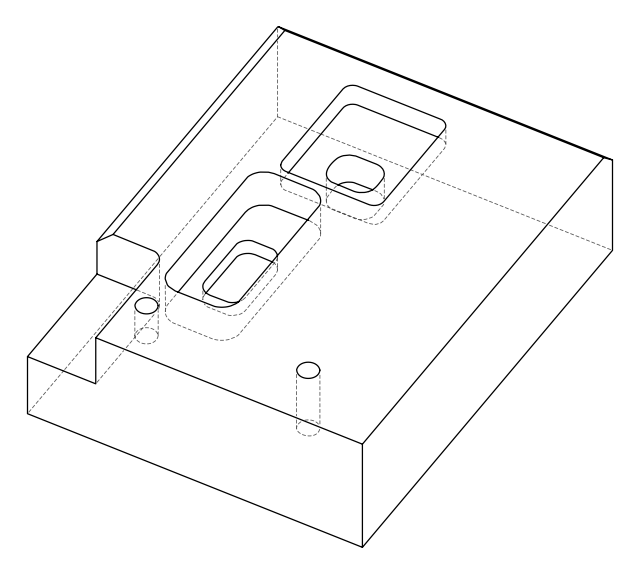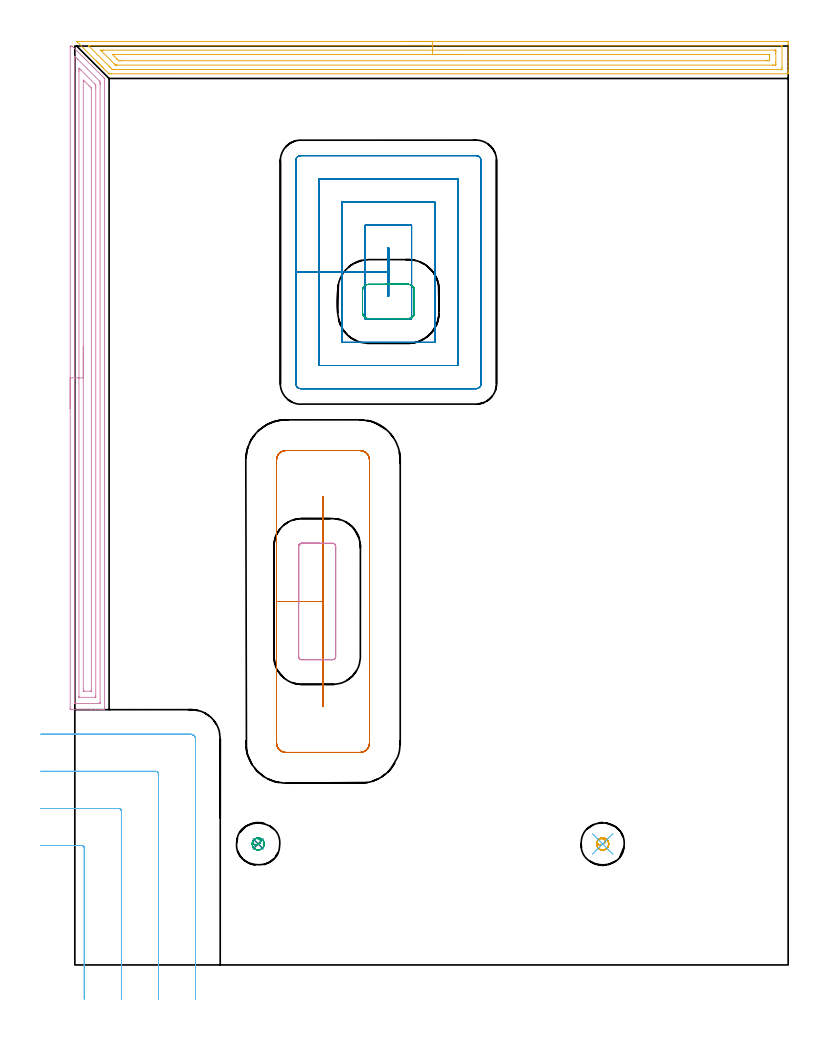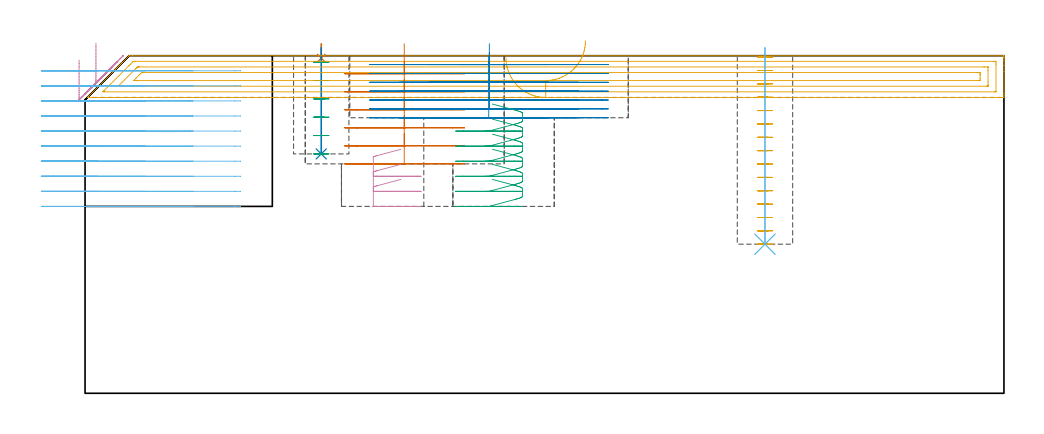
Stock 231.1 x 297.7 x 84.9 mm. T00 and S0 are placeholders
(PLAN: 12 operations, 9 tool changes, 44.7 min)
(1 SPOT_DRILL | STEP1POCKET | NXT0321_9005460120000 | 0.03 min | 1 mm3)
(2 DRILL_BLIND_HOLE_INTO_CENTER | STEP1POCKET | NXT0301_128 | 0.11 min | 2665 mm3)
(3 MILL_ROUGH_BLIND_HOLE_CONTOUR | STEP1POCKET | NXT0201_010 | Spiral | 0.48 min | 1080 mm3)
(4 AREA_MILL | FG_CHAMFER_SURFACE | UGT0205_001 | 7 min | 13634 mm3)
(5 AREA_MILL_1 | FG_CHAMFER_SURFACE_1 | UGT0205_001 | 7.46 min | 12318 mm3)
(6 MILL_CORNER_NOTCH_RECTANGULAR | CORNER_NOTCH_RECTANGULAR | NXT0201_012 | Follow Part, ap 4, ae 75% | 8.97 min | 146539 mm3)
(7 MILL_RECTANGULAR_POCKET | POCKET_RECTANGULAR_STRAIGHT | UGT0201_135 | Follow Part, ap 4.975, ae 75% | 5.55 min | 156131 mm3)
(8 MILL_RECTANGULAR_POCKET_1 | POCKET_RECTANGULAR_STRAIGHT_1 | NXT0201_010 | Follow Part, ap 2.5, ae 75% | 11.56 min | 92798 mm3)
(9 MILL_RECTANGULAR_POCKET_2 | POCKET_RECTANGULAR_STRAIGHT_2 | NXT0201_012 | Follow Part, ap 4, ae 75% | 1.28 min | 17912 mm3)
(10 MILL_RECTANGULAR_POCKET_3 | POCKET_RECTANGULAR_STRAIGHT_3 | NXT0201_012 | Follow Part, ap 4, ae 75% | 0.92 min | 15356 mm3)
(11 MILL_BLIND_HOLE_FROM_SOLID_MATERIAL | STEP1POCKET_1 | NXT0201_010 | Spiral | 1.18 min | 7192 mm3)
(12 BORE_BLIND_HOLE | STEP1POCKET_1 | UGT0332_073 | 0.2 min | 0 mm3)
(TOOL NXT0321_9005460120000 | NC Spot Drill, 142deg, 12mm, Carbide, Uncoated | D12 PA142 FL30 Z2)
(TOOL NXT0301_128 | Carbide Drill 12mm [861.1-1200-036A1-GP GC34] | D12 PA150 FL37.4 Z2)
(TOOL NXT0201_010 | ENDMILL 10mm [2P460-1000-NA 1630] | D10 FL30 Z6)
(TOOL UGT0205_001 | Chamfer Mill 20 x 3 x 45 deg. | D20 FL50 Z2)
(TOOL NXT0201_012 | ENDMILL 16mm [2P460-1600-NA 1630] | D16 FL38 Z6)
(TOOL UGT0201_135 | Carbide End Mill 19.9 | D19.9 FL30 Z4)
(TOOL UGT0332_073 | 13.8 mm Rough Boring Bar | D13.8)
(OP 1 SPOT_DRILL)
G17 G21 G94 G90
T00 M6
G54
G17 G0 G90 X59.4 Y39.2 S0 M3
G43 Z94.9 H0
G94 G81 G98 Z84.302 F250. R87.9
G80
M5
M2
(OP 2 DRILL_BLIND_HOLE_INTO_CENTER)
G17 G21 G94 G90
T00 M6
G54
G17 G0 G90 X59.4 Y39.2 S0 M3
G43 Z94.9 H1
G94 G81 G98 Z60.2 F250. R86.9
G80
M5
M2
(OP 3 MILL_ROUGH_BLIND_HOLE_CONTOUR)
G17 G21 G94 G90
T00 M6
G54
G17 G0 G90 X59.4 Y39.2 S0 M3
G43 Z94.9 H1
Z83.283
G94 G3 X59.916 Y40.634 R0.81 F250.
X57.898 Y40.443 R1.434
X58.157 Y37.698 R1.95
X57.898 Y40.443 R-1.95
X58.027 Y39.07 R0.975
X59.4 Y39.2 R0.975
G0 Z78.667
G3 X59.916 Y40.634 R0.81
X57.898 Y40.443 R1.434
X58.157 Y37.698 R1.95
X57.898 Y40.443 R-1.95
X58.027 Y39.07 R0.975
X59.4 Y39.2 R0.975
G0 Z74.05
G3 X59.916 Y40.634 R0.81
X57.898 Y40.443 R1.434
X58.157 Y37.698 R1.95
X57.898 Y40.443 R-1.95
X58.027 Y39.07 R0.975
X59.4 Y39.2 R0.975
G0 Z69.433
G3 X59.916 Y40.634 R0.81
X57.898 Y40.443 R1.434
X58.157 Y37.698 R1.95
X57.898 Y40.443 R-1.95
X58.027 Y39.07 R0.975
X59.4 Y39.2 R0.975
G0 Z64.817
G3 X59.916 Y40.634 R0.81
X57.898 Y40.443 R1.434
X58.157 Y37.698 R1.95
X57.898 Y40.443 R-1.95
X58.027 Y39.07 R0.975
X59.4 Y39.2 R0.975
G0 Z60.2
G3 X59.916 Y40.634 R0.81
X57.898 Y40.443 R1.434
X58.157 Y37.698 R1.95
X57.898 Y40.443 R-1.95
X58.027 Y39.07 R0.975
X59.4 Y39.2 R0.975
G0 Z94.9
M5
M2
(OP 4 AREA_MILL)
G17 G21 G94 G90
T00 M6
G54
G17 G0 G90 X-1.5 Y180.2 S1061 M3
G43 Z94.9 H0
Z83.8
G94 G1 Y180.238 Z82.928 F250.
Y180.352 Z82.064
Y180.541 Z81.212
Y180.803 Z80.38
Y181.137 Z79.574
Y181.54 Z78.8
Y182.008 Z78.064
Y182.54 Z77.372
Y183.129 Z76.729
Y183.772 Z76.14
Y184.464 Z75.608
Y185.2 Z75.14
Y185.974 Z74.737
Y186.78 Z74.403
Y187.612 Z74.141
Y188.464 Z73.952
Y189.328 Z73.838
Y190.2 Z73.8
Y297.384
X-1.497 Y297.516 Z73.803
X-1.49 Y297.698 Z73.804
X-1.235 Y297.699 Z74.059
X-0.898 Y297.69 Z74.401
X-0.869 Y297.664 Z74.43
X-0.715 Y297.516 Z74.584
X9.416 Y287.384 Z84.715
X9.567 Y287.231 Z84.866
X9.593 Y287.201 Z84.893
X9.6 Y286.337 Z84.9
Y82.884
X9.597 Y82.71 Z84.889
X9.527 Y82.706 Z84.819
X9.08 Y82.7 Z84.38
X8.811 Z84.111
X8.074 Z83.37
X6.812 Z82.109
X5.391 Z80.687
X-1.132 Z74.166
X-1.492 Y82.71 Z73.806
X-1.5 Y83.068 Z73.799
Y83.074
Y190.2 Z73.8
X-0.086 Z75.214
X-0.085 Y293.603 Z75.215
X-0.08 Y294.386 Z75.22
X-0.079 Y294.399 Z75.221
X-0.044 Y294.386 Z75.256
X0.026 Y294.321 Z75.326
X0.859 Y293.491 Z76.159
X8.013 Y286.337 Z83.313
X8.074 Y286.272 Z83.374
X8.172 Y286.167 Z83.472
X8.18 Y285.777 Z83.48
X8.184 Y285.554 Z83.484
X8.185 Y285.443 Z83.485
X8.186 Y285.332 Z83.486
X8.185 Y85.12 Z83.485
X8.184 Y85.01 Z83.484
X8.181 Y84.897 Z83.481
X8.173 Y84.71 Z83.473
X8.074 Y84.708 Z83.374
X7.599 Y84.701 Z82.899
X0.026 Z75.326
X-0.034 Y84.702 Z75.266
X-0.07 Y84.706 Z75.23
X-0.076 Y84.708 Z75.224
X-0.079 Y84.724 Z75.221
X-0.082 Y84.786 Z75.218
X-0.085 Y85.008 Z75.215
X-0.086 Y85.12 Z75.214
Y190.2
X1.328 Z76.628
X1.329 Y289.506 Z76.629
X1.33 Y289.914 Z76.63
X1.333 Y290.396 Z76.633
X1.335 Y290.543 Z76.635
X1.639 Y290.254 Z76.939
X1.814 Y290.084 Z77.114
X1.986 Y289.914 Z77.286
X6.457 Y285.443 Z81.757
X6.629 Y285.266 Z81.929
X6.741 Y285.148 Z82.041
X6.765 Y285.105 Z82.065
X6.767 Y285.078 Z82.067
X6.77 Y284.959 Z82.07
X6.771 Y284.549 Z82.071
Y284.063
Y87.317
X6.77 Y86.908 Z82.07
X6.767 Y86.787 Z82.067
X6.765 Y86.729 Z82.065
X6.758 Y86.71 Z82.058
X6.702 Y86.707 Z82.002
X6.493 Y86.701 Z81.793
X1.606 Z76.906
X1.467 Y86.704 Z76.767
X1.356 Y86.71 Z76.656
X1.334 Y86.713 Z76.634
X1.332 Y86.72 Z76.632
X1.331 Y86.747 Z76.631
X1.329 Y86.908 Z76.629
X1.328 Y190.2 Z76.628
X2.743 Z78.043
Y286.302
X2.744 Y286.337 Z78.044
X2.755 Y286.684 Z78.055
X2.865 Y286.578 Z78.165
X3.113 Y286.337 Z78.413
X4.497 Y284.954 Z79.797
X4.901 Y284.549 Z80.201
X5.305 Y284.135 Z80.605
X5.351 Y284.086 Z80.651
X5.353 Y284.064 Z80.653
X5.355 Y284.011 Z80.655
X5.357 Y283.903 Z80.657
Y283.688
Y89.591
X5.352 Y88.736 Z80.652
X5.351 Y88.713 Z80.651
X5.332 Y88.709 Z80.632
X5.277 Y88.704 Z80.577
X5.166 Y88.701 Z80.466
X3.156 Y88.7 Z78.456
X2.934 Y88.701 Z78.234
X2.823 Y88.704 Z78.123
X2.768 Y88.709 Z78.068
X2.749 Y88.712 Z78.049
X2.743 Y89.591 Z78.043
Y190.2
Y191.072 Z78.081
Y191.936 Z78.195
Y192.788 Z78.383
Y193.62 Z78.646
Y194.426 Z78.98
Y195.2 Z79.382
Y195.936 Z79.851
Y196.628 Z80.382
Y197.271 Z80.972
Y197.86 Z81.615
Y198.392 Z82.307
Y198.86 Z83.043
Y199.263 Z83.816
Y199.597 Z84.622
Y199.859 Z85.454
Y200.048 Z86.306
Y200.162 Z87.171
Y200.2 Z88.043
G0 Z94.9
M5
M2
(OP 5 AREA_MILL_1)
G17 G21 G94 G90
T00 M6
G54
G17 G0 G90 X105.85 Y299.2 S1061 M3
G43 Z94.9 H0
Z84.4
G94 G1 X105.888 Z83.528 F250.
X106.002 Z82.664
X106.191 Z81.812
X106.453 Z80.98
X106.787 Z80.174
X107.19 Z79.4
X107.659 Z78.664
X108.19 Z77.972
X108.779 Z77.329
X109.422 Z76.74
X110.114 Z76.209
X110.85 Z75.74
X111.624 Z75.337
X112.43 Z75.003
X113.262 Z74.741
X114.114 Z74.552
X114.978 Z74.438
X115.85 Z74.4
X230.498 Y299.199 Z74.401
X230.916 Y299.196 Z74.402
X231.09 Y299.192 Z74.406
X231.095 Y298.784 Z74.813
X231.1 Y298.191 Z75.406
Y292.632 Z80.963
Y291.181 Z82.416
Y289.995 Z83.6
Y289.381 Z84.218
Y289.116 Z84.483
Y288.99 Z84.609
X231.09 Y288.706 Z84.893
X230.944 Y288.7 Z84.9
X11.908
X11.099 Y288.706 Z84.892
X11.016 Y288.784 Z84.814
X9.364 Y290.434 Z83.162
X9.232 Y290.567 Z83.031
X9.06 Y290.739 Z82.859
X8.924 Y290.874 Z82.722
X8.786 Y291.013 Z82.585
X8.627 Y291.172 Z82.426
X8.485 Y291.313 Z82.282
X8.34 Y291.459 Z82.139
X8.194 Y291.605 Z81.993
X8.045 Y291.753 Z81.843
X7.894 Y291.905 Z81.693
X7.761 Y292.038 Z81.56
X7.605 Y292.192 Z81.403
X7.448 Y292.351 Z81.246
X7.328 Y292.471 Z81.127
X7.166 Y292.632 Z80.963
X7.001 Y292.798 Z80.8
X0.941 Y298.859 Z74.741
X0.756 Y299.046 Z74.553
X0.619 Y299.193 Z74.406
X0.756 Y299.2 Z74.4
X115.85
Y297.786 Z75.814
X228.714 Y297.785 Z75.815
X228.836
X229.067 Y297.78 Z75.82
X229.088 Y297.779 Z75.821
X229.093 Y297.763 Z75.837
X229.097 Y297.735 Z75.865
X229.099 Y297.707 Z75.893
Y290.874 Z82.726
X229.097 Y290.496 Z83.104
X229.089 Y290.121 Z83.479
X228.714 Y290.116 Z83.484
X228.592 Y290.115 Z83.485
X12.679 Y290.114 Z83.486
X12.294 Y290.117 Z83.483
X12.198 Y290.119 Z83.481
X12.154 Y290.121 Z83.479
X12.097 Y290.164 Z83.436
X11.909 Y290.345 Z83.255
X11.376 Y290.874 Z82.726
X11.016 Y291.233 Z82.367
X4.771 Y297.479 Z76.121
X4.552 Y297.701 Z75.899
X4.516 Y297.74 Z75.86
X4.486 Y297.774 Z75.826
X4.521 Y297.779 Z75.821
X4.771 Y297.784 Z75.816
X4.893 Y297.785 Z75.815
X115.85 Y297.786 Z75.814
Y296.372 Z77.228
X226.702 Y296.371 Z77.229
X226.929 Y296.37 Z77.23
X227.005 Y296.368 Z77.232
X227.064 Y296.365 Z77.235
X227.09 Y296.358 Z77.242
X227.093 Y296.315 Z77.285
X227.097 Y296.147 Z77.453
X227.1 Y295.979 Z77.621
Y295.268 Z78.332
Y292.463 Z81.137
X227.098 Y291.753 Z81.847
X227.096 Y291.589 Z82.011
X227.09 Y291.536 Z82.064
X227.043 Y291.533 Z82.067
X226.929 Y291.531 Z82.069
X226.264 Y291.529 Z82.071
X226.037 Y291.528 Z82.072
X13.693 Y291.529 Z82.071
X13.465 Y291.53 Z82.07
X13.314 Y291.532 Z82.068
X13.196 Y291.535 Z82.065
X13.138 Y291.573 Z82.027
X12.95 Y291.753 Z81.847
X12.801 Y291.899 Z81.701
X8.553 Y296.147 Z77.453
X8.34 Y296.362 Z77.238
X8.339 Y296.369 Z77.231
X9.005 Y296.371 Z77.229
X9.232
X115.85 Y296.372 Z77.228
Y294.957 Z78.643
X224.569
X224.976 Y294.953 Z78.647
X225.063 Y294.95 Z78.65
X225.09 Y294.945 Z78.655
X225.094 Y294.903 Z78.697
X225.097 Y294.81 Z78.79
X225.1 Y294.434 Z79.166
Y293.555 Z80.045
Y293.511 Z80.089
X225.094 Y293.093 Z80.507
X225.09 Y292.99 Z80.61
X225.082 Y292.949 Z80.651
X225.021 Y292.947 Z80.653
X224.828 Y292.944 Z80.656
X224.253 Y292.943 Z80.657
X223.937
X15.161
X14.585 Y292.947 Z80.653
X14.262 Y292.95 Z80.65
X13.693 Y293.459 Z80.141
X13.639 Y293.511 Z80.089
X12.801 Y294.348 Z79.252
X12.761 Y294.389 Z79.211
X12.231 Y294.95 Z78.65
X12.801 Y294.955 Z78.645
X13.117 Y294.957 Z78.643
X115.85
X116.722 Z78.681
X117.587 Z78.795
X118.438 Z78.983
X119.27 Z79.246
X120.076 Z79.58
X120.85 Z79.982
X121.586 Z80.451
X122.278 Z80.982
X122.921 Z81.572
X123.511 Z82.215
X124.042 Z82.907
X124.51 Z83.643
X124.913 Z84.417
X125.247 Z85.222
X125.509 Z86.054
X125.698 Z86.906
X125.812 Z87.771
X125.85 Z88.643
G0 Z94.9
M5
M2
(OP 6 MILL_CORNER_NOTCH_RECTANGULAR)
G17 G21 G94 G90
T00 M6
G54
G17 G0 G90 X3.1 Y-11. S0 M3
G43 Z94.9 H1
Z81.11
G94 G1 Y-8. F250.
Y37.904 F500.
G3 X2.304 Y38.7 R0.8
G1 X-8.
X-11. Y38.702 F250.
G0 Z94.9
X15.1 Y-11.
Z81.11
G1 Y-8.
Y49.904 F500.
G3 X14.304 Y50.7 R0.8
G1 X2.304
X-8.
X-11. Y50.704 F250.
G0 Z94.9
X27.1 Y-11.
Z81.11
G1 Y-8.
Y61.904 F500.
G3 X26.304 Y62.7 R0.8
G1 X14.304
X-8.
X-11. Y62.707 F250.
G0 Z94.9
X39.1 Y-11.
Z81.11
G1 Y-8.
Y73.3 F500.
G3 X37.7 Y74.7 R1.4
G1 X-7.972
X-10.972 F250.
G0 Z94.9
X3.1 Y-11.
Z77.32
G1 Y-8.
Y37.904 F500.
G3 X2.304 Y38.7 R0.8
G1 X-8.
X-11. F250.
G0 Z94.9
X15.1 Y-11.
Z77.32
G1 Y-8.
Y49.904 F500.
G3 X14.304 Y50.7 R0.8
G1 X-8.
X-11. F250.
G0 Z94.9
X27.1 Y-11.
Z77.32
G1 Y-8.
Y61.904 F500.
G3 X26.304 Y62.7 R0.8
G1 X-8.
X-11. F250.
G0 Z94.9
X39.1 Y-11.
Z77.32
G1 Y-8.
Y73.3 F500.
G3 X37.7 Y74.7 R1.4
G1 X-8.
X-11. F250.
G0 Z94.9
X3.1 Y-11.
Z73.53
G1 Y-8.
Y37.904 F500.
G3 X2.304 Y38.7 R0.8
G1 X-8.
X-11. F250.
G0 Z94.9
X15.1 Y-11.
Z73.53
G1 Y-8.
Y49.904 F500.
G3 X14.304 Y50.7 R0.8
G1 X-8.
X-11. F250.
G0 Z94.9
X27.1 Y-11.
Z73.53
G1 Y-8.
Y61.904 F500.
G3 X26.304 Y62.7 R0.8
G1 X-8.
X-11. F250.
G0 Z94.9
X39.1 Y-11.
Z73.53
G1 Y-8.
Y73.3 F500.
G3 X37.7 Y74.7 R1.4
G1 X-8.
X-11. F250.
G0 Z94.9
X3.1 Y-11.
Z69.74
G1 Y-8.
Y37.904 F500.
G3 X2.304 Y38.7 R0.8
G1 X-8.
X-11. F250.
G0 Z94.9
X15.1 Y-11.
Z69.74
G1 Y-8.
Y49.904 F500.
G3 X14.304 Y50.7 R0.8
G1 X-8.
X-11. F250.
G0 Z94.9
X27.1 Y-11.
Z69.74
G1 Y-8.
Y61.904 F500.
G3 X26.304 Y62.7 R0.8
G1 X-8.
X-11. F250.
G0 Z94.9
X39.1 Y-11.
Z69.74
G1 Y-8.
Y73.3 F500.
G3 X37.7 Y74.7 R1.4
G1 X-8.
X-11. F250.
G0 Z94.9
X3.1 Y-11.
Z65.95
G1 Y-8.
Y37.904 F500.
G3 X2.304 Y38.7 R0.8
G1 X-8.
X-11. F250.
G0 Z94.9
X15.1 Y-11.
Z65.95
G1 Y-8.
Y49.904 F500.
G3 X14.304 Y50.7 R0.8
G1 X-8.
X-11. F250.
G0 Z94.9
X27.1 Y-11.
Z65.95
G1 Y-8.
Y61.904 F500.
G3 X26.304 Y62.7 R0.8
G1 X-8.
X-11. F250.
G0 Z94.9
X39.1 Y-11.
Z65.95
G1 Y-8.
Y73.3 F500.
G3 X37.7 Y74.7 R1.4
G1 X-8.
X-11. F250.
G0 Z94.9
X3.1 Y-11.
Z62.16
G1 Y-8.
Y37.904 F500.
G3 X2.304 Y38.7 R0.8
G1 X-8.
X-11. F250.
G0 Z94.9
X15.1 Y-11.
Z62.16
G1 Y-8.
Y49.904 F500.
G3 X14.304 Y50.7 R0.8
G1 X-8.
X-11. F250.
G0 Z94.9
X27.1 Y-11.
Z62.16
G1 Y-8.
Y61.904 F500.
G3 X26.304 Y62.7 R0.8
G1 X-8.
X-11. F250.
G0 Z94.9
X39.1 Y-11.
Z62.16
G1 Y-8.
Y73.3 F500.
G3 X37.7 Y74.7 R1.4
G1 X-8.
X-11. F250.
G0 Z94.9
X3.1 Y-11.
Z58.37
G1 Y-8.
Y37.904 F500.
G3 X2.304 Y38.7 R0.8
G1 X-8.
X-11. F250.
G0 Z94.9
X15.1 Y-11.
Z58.37
G1 Y-8.
Y49.904 F500.
G3 X14.304 Y50.7 R0.8
G1 X-8.
X-11. F250.
G0 Z94.9
X27.1 Y-11.
Z58.37
G1 Y-8.
Y61.904 F500.
G3 X26.304 Y62.7 R0.8
G1 X-8.
X-11. F250.
G0 Z94.9
X39.1 Y-11.
Z58.37
G1 Y-8.
Y73.3 F500.
G3 X37.7 Y74.7 R1.4
G1 X-8.
X-11. F250.
G0 Z94.9
X3.1 Y-11.
Z54.58
G1 Y-8.
Y37.904 F500.
G3 X2.304 Y38.7 R0.8
G1 X-8.
X-11. F250.
G0 Z94.9
X15.1 Y-11.
Z54.58
G1 Y-8.
Y49.904 F500.
G3 X14.304 Y50.7 R0.8
G1 X-8.
X-11. F250.
G0 Z94.9
X27.1 Y-11.
Z54.58
G1 Y-8.
Y61.904 F500.
G3 X26.304 Y62.7 R0.8
G1 X-8.
X-11. F250.
G0 Z94.9
X39.1 Y-11.
Z54.58
G1 Y-8.
Y73.3 F500.
G3 X37.7 Y74.7 R1.4
G1 X-8.
X-11. F250.
G0 Z94.9
X3.1 Y-11.
Z50.79
G1 Y-8.
Y37.904 F500.
G3 X2.304 Y38.7 R0.8
G1 X-8.
X-11. F250.
G0 Z94.9
X15.1 Y-11.
Z50.79
G1 Y-8.
Y49.904 F500.
G3 X14.304 Y50.7 R0.8
G1 X-8.
X-11. F250.
G0 Z94.9
X27.1 Y-11.
Z50.79
G1 Y-8.
Y61.904 F500.
G3 X26.304 Y62.7 R0.8
G1 X-8.
X-11. F250.
G0 Z94.9
X39.1 Y-11.
Z50.79
G1 Y-8.
Y73.3 F500.
G3 X37.7 Y74.7 R1.4
G1 X-8.
X-11. F250.
G0 Z94.9
X3.1 Y-11.
Z47.
G1 Y-8.
Y37.904 F500.
G3 X2.304 Y38.7 R0.8
G1 X-8.
X-11. F250.
G0 Z94.9
X15.1 Y-11.
Z47.
G1 Y-8.
Y49.904 F500.
G3 X14.304 Y50.7 R0.8
G1 X-8.
X-11. F250.
G0 Z94.9
X27.1 Y-11.
Z47.
G1 Y-8.
Y61.904 F500.
G3 X26.304 Y62.7 R0.8
G1 X-8.
X-11. F250.
G0 Z94.9
X39.1 Y-11.
Z47.
G1 Y-8.
Y73.3 F500.
G3 X37.7 Y74.7 R1.4
G1 X-8.
X-11. F250.
G0 Z94.9
M5
M2
(OP 7 MILL_RECTANGULAR_POCKET)
G17 G21 G94 G90
T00 M6
G54
G17 G0 G90 X80.275 Y145.865 S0 M3
G43 Z94.9 H0
Z87.9
G94 G1 Y117.75 Z80.367 F250.
Y83.775 F500.
X80.525
Y151.725
X80.275
Y117.75
X65.35
Y71.9
G3 X68.4 Y68.85 R3.05
G1 X92.4
G3 X95.45 Y71.9 R3.05
G1 Y163.6
G3 X92.4 Y166.65 R3.05
G1 X68.4
G3 X65.35 Y163.6 R3.05
G1 Y117.75
Y116.75
G0 X80.275 Y145.865 Z83.367
G1 Y117.75 Z75.833 F250.
Y83.775 F500.
X80.525
Y151.725
X80.275
Y117.75
X65.35
Y71.9
G3 X68.4 Y68.85 R3.05
G1 X92.4
G3 X95.45 Y71.9 R3.05
G1 Y163.6
G3 X92.4 Y166.65 R3.05
G1 X68.4
G3 X65.35 Y163.6 R3.05
G1 Y117.75
Y116.75
G0 X80.275 Y145.865 Z78.833
G1 Y117.75 Z71.3 F250.
Y83.775 F500.
X80.525
Y151.725
X80.275
Y117.75
X65.35
Y71.9
G3 X68.4 Y68.85 R3.05
G1 X92.4
G3 X95.45 Y71.9 R3.05
G1 Y163.6
G3 X92.4 Y166.65 R3.05
G1 X68.4
G3 X65.35 Y163.6 R3.05
G1 Y117.75
Y116.75
G0 X80.275 Y145.865 Z74.3
G1 Y117.75 Z66.767 F250.
Y83.775 F500.
X80.525
Y151.725
X80.275
Y117.75
X65.35
Y71.9
G3 X68.4 Y68.85 R3.05
G1 X92.4
G3 X95.45 Y71.9 R3.05
G1 Y163.6
G3 X92.4 Y166.65 R3.05
G1 X68.4
G3 X65.35 Y163.6 R3.05
G1 Y117.75
Y116.75
G0 X80.275 Y145.865 Z69.767
G1 Y117.75 Z62.233 F250.
Y83.775 F500.
X80.525
Y151.725
X80.275
Y117.75
X65.35
Y71.9
G3 X68.4 Y68.85 R3.05
G1 X92.4
G3 X95.45 Y71.9 R3.05
G1 Y163.6
G3 X92.4 Y166.65 R3.05
G1 X68.4
G3 X65.35 Y163.6 R3.05
G1 Y117.75
Y116.75
G0 X80.275 Y145.865 Z65.233
G1 Y117.75 Z57.7 F250.
Y83.775 F500.
X80.525
Y151.725
X80.275
Y117.75
X65.35
Y71.9
G3 X68.4 Y68.85 R3.05
G1 X92.4
G3 X95.45 Y71.9 R3.05
G1 Y163.6
G3 X92.4 Y166.65 R3.05
G1 X68.4
G3 X65.35 Y163.6 R3.05
G1 Y117.75
Y116.75
G0 Z94.9
M5
M2
(OP 8 MILL_RECTANGULAR_POCKET_1)
G17 G21 G94 G90
T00 M6
G54
G17 G0 G90 X101.675 Y220.737 S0 M3
G43 Z94.9 H1
Z87.9
G94 G1 Y232.275 Z84.808 F250.
X101.525 Z84.768
Y224.45 Z82.671
Y216.625 F500.
X101.675
Y232.275
X101.525
Y224.45
X94.1
Y209.2
X109.1
Y239.7
X94.1
Y224.45
X86.6
Y201.7
X116.6
Y247.2
X86.6
Y224.45
X79.1
Y194.2
X124.1
Y254.7
X79.1
Y224.45
X71.6
Y188.3
G3 X73.2 Y186.7 R1.6
G1 X130.
G3 X131.6 Y188.3 R1.6
G1 Y260.6
G3 X130. Y262.2 R1.6
G1 X73.2
G3 X71.6 Y260.6 R1.6
G1 Y224.45
Y223.45
G0 X101.675 Y220.737 Z85.671
G1 Y232.275 Z82.58 F250.
X101.525 Z82.539
Y224.45 Z80.443
Y216.625 F500.
X101.675
Y232.275
X101.525
Y224.45
X94.1
Y209.2
X109.1
Y239.7
X94.1
Y224.45
X86.6
Y201.7
X116.6
Y247.2
X86.6
Y224.45
X79.1
Y194.2
X124.1
Y254.7
X79.1
Y224.45
X71.6
Y188.3
G3 X73.2 Y186.7 R1.6
G1 X130.
G3 X131.6 Y188.3 R1.6
G1 Y260.6
G3 X130. Y262.2 R1.6
G1 X73.2
G3 X71.6 Y260.6 R1.6
G1 Y224.45
Y223.45
G0 X101.675 Y220.737 Z83.443
G1 Y232.275 Z80.351 F250.
X101.525 Z80.311
Y224.45 Z78.214
Y216.625 F500.
X101.675
Y232.275
X101.525
Y224.45
X94.1
Y209.2
X109.1
Y239.7
X94.1
Y224.45
X86.6
Y201.7
X116.6
Y247.2
X86.6
Y224.45
X79.1
Y194.2
X124.1
Y254.7
X79.1
Y224.45
X71.6
Y188.3
G3 X73.2 Y186.7 R1.6
G1 X130.
G3 X131.6 Y188.3 R1.6
G1 Y260.6
G3 X130. Y262.2 R1.6
G1 X73.2
G3 X71.6 Y260.6 R1.6
G1 Y224.45
Y223.45
G0 X101.675 Y220.737 Z81.214
G1 Y232.275 Z78.123 F250.
X101.525 Z78.082
Y224.45 Z75.986
Y216.625 F500.
X101.675
Y232.275
X101.525
Y224.45
X94.1
Y209.2
X109.1
Y239.7
X94.1
Y224.45
X86.6
Y201.7
X116.6
Y247.2
X86.6
Y224.45
X79.1
Y194.2
X124.1
Y254.7
X79.1
Y224.45
X71.6
Y188.3
G3 X73.2 Y186.7 R1.6
G1 X130.
G3 X131.6 Y188.3 R1.6
G1 Y260.6
G3 X130. Y262.2 R1.6
G1 X73.2
G3 X71.6 Y260.6 R1.6
G1 Y224.45
Y223.45
G0 X101.675 Y220.737 Z78.986
G1 Y232.275 Z75.894 F250.
X101.525 Z75.854
Y224.45 Z73.757
Y216.625 F500.
X101.675
Y232.275
X101.525
Y224.45
X94.1
Y209.2
X109.1
Y239.7
X94.1
Y224.45
X86.6
Y201.7
X116.6
Y247.2
X86.6
Y224.45
X79.1
Y194.2
X124.1
Y254.7
X79.1
Y224.45
X71.6
Y188.3
G3 X73.2 Y186.7 R1.6
G1 X130.
G3 X131.6 Y188.3 R1.6
G1 Y260.6
G3 X130. Y262.2 R1.6
G1 X73.2
G3 X71.6 Y260.6 R1.6
G1 Y224.45
Y223.45
G0 X101.675 Y220.737 Z76.757
G1 Y232.275 Z73.665 F250.
X101.525 Z73.625
Y224.45 Z71.529
Y216.625 F500.
X101.675
Y232.275
X101.525
Y224.45
X94.1
Y209.2
X109.1
Y239.7
X94.1
Y224.45
X86.6
Y201.7
X116.6
Y247.2
X86.6
Y224.45
X79.1
Y194.2
X124.1
Y254.7
X79.1
Y224.45
X71.6
Y188.3
G3 X73.2 Y186.7 R1.6
G1 X130.
G3 X131.6 Y188.3 R1.6
G1 Y260.6
G3 X130. Y262.2 R1.6
G1 X73.2
G3 X71.6 Y260.6 R1.6
G1 Y224.45
Y223.45
G0 X101.675 Y220.737 Z74.529
G1 Y232.275 Z71.437 F250.
X101.525 Z71.397
Y224.45 Z69.3
Y216.625 F500.
X101.675
Y232.275
X101.525
Y224.45
X94.1
Y209.2
X109.1
Y239.7
X94.1
Y224.45
X86.6
Y201.7
X116.6
Y247.2
X86.6
Y224.45
X79.1
Y194.2
X124.1
Y254.7
X79.1
Y224.45
X71.6
Y188.3
G3 X73.2 Y186.7 R1.6
G1 X130.
G3 X131.6 Y188.3 R1.6
G1 Y260.6
G3 X130. Y262.2 R1.6
G1 X73.2
G3 X71.6 Y260.6 R1.6
G1 Y224.45
Y223.45
G0 Z94.9
M5
M2
(OP 9 MILL_RECTANGULAR_POCKET_2)
G17 G21 G94 G90
T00 M6
G54
G17 G0 G90 X102.45 Y209.4 S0 M3
G43 Z94.9 H1
Z72.74
G94 G1 X108.142 Z71.215 F250.
X108.495 Y209.457 Z71.119
X108.832 Y209.576 Z71.023
X109.143 Y209.753 Z70.927
X109.418 Y209.982 Z70.831
X109.647 Y210.257 Z70.736
X109.824 Y210.568 Z70.64
X109.943 Y210.905 Z70.544
X110. Y211.258 Z70.448
Y218.642 Z68.47
X109.943 Y218.995 Z68.374
X109.824 Y219.332 Z68.278
X109.647 Y219.643 Z68.182
X109.418 Y219.918 Z68.086
X109.143 Y220.147 Z67.99
X108.832 Y220.324 Z67.894
X108.495 Y220.443 Z67.799
X108.142 Y220.5 Z67.703
X108. Z67.665
X101.6 Z65.95
X95.2 F500.
G3 X93.2 Y218.5 R2.
G1 Y211.4
G3 X95.2 Y209.4 R2.
G1 X108.
G3 X110. Y211.4 R2.
G1 Y218.5
G3 X108. Y220.5 R2.
G1 X101.6
X100.6
G0 X102.45 Y209.4 Z68.95
G1 X108.142 Z67.425 F250.
X108.495 Y209.457 Z67.329
X108.832 Y209.576 Z67.233
X109.143 Y209.753 Z67.137
X109.418 Y209.982 Z67.041
X109.647 Y210.257 Z66.946
X109.824 Y210.568 Z66.85
X109.943 Y210.905 Z66.754
X110. Y211.258 Z66.658
Y218.642 Z64.68
X109.943 Y218.995 Z64.584
X109.824 Y219.332 Z64.488
X109.647 Y219.643 Z64.392
X109.418 Y219.918 Z64.296
X109.143 Y220.147 Z64.2
X108.832 Y220.324 Z64.104
X108.495 Y220.443 Z64.009
X108.142 Y220.5 Z63.913
X108. Z63.875
X101.6 Z62.16
X95.2 F500.
G3 X93.2 Y218.5 R2.
G1 Y211.4
G3 X95.2 Y209.4 R2.
G1 X108.
G3 X110. Y211.4 R2.
G1 Y218.5
G3 X108. Y220.5 R2.
G1 X101.6
X100.6
G0 X102.45 Y209.4 Z65.16
G1 X108.142 Z63.635 F250.
X108.495 Y209.457 Z63.539
X108.832 Y209.576 Z63.443
X109.143 Y209.753 Z63.347
X109.418 Y209.982 Z63.251
X109.647 Y210.257 Z63.156
X109.824 Y210.568 Z63.06
X109.943 Y210.905 Z62.964
X110. Y211.258 Z62.868
Y218.642 Z60.89
X109.943 Y218.995 Z60.794
X109.824 Y219.332 Z60.698
X109.647 Y219.643 Z60.602
X109.418 Y219.918 Z60.506
X109.143 Y220.147 Z60.41
X108.832 Y220.324 Z60.315
X108.495 Y220.443 Z60.219
X108.142 Y220.5 Z60.123
X108. Z60.085
X101.6 Z58.37
X95.2 F500.
G3 X93.2 Y218.5 R2.
G1 Y211.4
G3 X95.2 Y209.4 R2.
G1 X108.
G3 X110. Y211.4 R2.
G1 Y218.5
G3 X108. Y220.5 R2.
G1 X101.6
X100.6
G0 X102.45 Y209.4 Z61.37
G1 X108.142 Z59.845 F250.
X108.495 Y209.457 Z59.749
X108.832 Y209.576 Z59.653
X109.143 Y209.753 Z59.557
X109.418 Y209.982 Z59.462
X109.647 Y210.257 Z59.366
X109.824 Y210.568 Z59.27
X109.943 Y210.905 Z59.174
X110. Y211.258 Z59.078
Y218.642 Z57.1
X109.943 Y218.995 Z57.004
X109.824 Y219.332 Z56.908
X109.647 Y219.643 Z56.812
X109.418 Y219.918 Z56.716
X109.143 Y220.147 Z56.62
X108.832 Y220.324 Z56.525
X108.495 Y220.443 Z56.429
X108.142 Y220.5 Z56.333
X108. Z56.295
X101.6 Z54.58
X95.2 F500.
G3 X93.2 Y218.5 R2.
G1 Y211.4
G3 X95.2 Y209.4 R2.
G1 X108.
G3 X110. Y211.4 R2.
G1 Y218.5
G3 X108. Y220.5 R2.
G1 X101.6
X100.6
G0 X102.45 Y209.4 Z57.58
G1 X108.142 Z56.055 F250.
X108.495 Y209.457 Z55.959
X108.832 Y209.576 Z55.863
X109.143 Y209.753 Z55.767
X109.418 Y209.982 Z55.672
X109.647 Y210.257 Z55.576
X109.824 Y210.568 Z55.48
X109.943 Y210.905 Z55.384
X110. Y211.258 Z55.288
Y218.642 Z53.31
X109.943 Y218.995 Z53.214
X109.824 Y219.332 Z53.118
X109.647 Y219.643 Z53.022
X109.418 Y219.918 Z52.926
X109.143 Y220.147 Z52.83
X108.832 Y220.324 Z52.735
X108.495 Y220.443 Z52.639
X108.142 Y220.5 Z52.543
X108. Z52.505
X101.6 Z50.79
X95.2 F500.
G3 X93.2 Y218.5 R2.
G1 Y211.4
G3 X95.2 Y209.4 R2.
G1 X108.
G3 X110. Y211.4 R2.
G1 Y218.5
G3 X108. Y220.5 R2.
G1 X101.6
X100.6
G0 X102.45 Y209.4 Z53.79
G1 X108.142 Z52.265 F250.
X108.495 Y209.457 Z52.169
X108.832 Y209.576 Z52.073
X109.143 Y209.753 Z51.977
X109.418 Y209.982 Z51.882
X109.647 Y210.257 Z51.786
X109.824 Y210.568 Z51.69
X109.943 Y210.905 Z51.594
X110. Y211.258 Z51.498
Y218.642 Z49.52
X109.943 Y218.995 Z49.424
X109.824 Y219.332 Z49.328
X109.647 Y219.643 Z49.232
X109.418 Y219.918 Z49.136
X109.143 Y220.147 Z49.04
X108.832 Y220.324 Z48.945
X108.495 Y220.443 Z48.849
X108.142 Y220.5 Z48.753
X108. Z48.715
X101.6 Z47.
X95.2 F500.
G3 X93.2 Y218.5 R2.
G1 Y211.4
G3 X95.2 Y209.4 R2.
G1 X108.
G3 X110. Y211.4 R2.
G1 Y218.5
G3 X108. Y220.5 R2.
G1 X101.6
X100.6
G0 Z94.9
M5
M2
(OP 10 MILL_RECTANGULAR_POCKET_3)
G17 G21 G94 G90
T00 M6
G54
G17 G0 G90 X79.417 Y136.6 S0 M3
G43 Z94.9 H1
Z61.37
G94 G1 X73.5 Z59.785 F250.
X73.4 Z59.758
X73.133 Y136.536 Z59.684
X72.893 Y136.401 Z59.611
X72.699 Y136.207 Z59.537
X72.564 Y135.967 Z59.463
X72.5 Y135.7 Z59.39
Y135.6 Z59.363
Y117.75 Z54.58
Y99.9 F500.
G3 X73.5 Y98.9 R1.
G1 X83.5
G3 X84.5 Y99.9 R1.
G1 Y135.6
G3 X83.5 Y136.6 R1.
G1 X73.5
G3 X72.5 Y135.6 R1.
G1 Y117.75
Y116.75
G0 X79.417 Y136.6 Z57.58
G1 X73.5 Z55.995 F250.
X73.4 Z55.968
X73.133 Y136.536 Z55.894
X72.893 Y136.401 Z55.821
X72.699 Y136.207 Z55.747
X72.564 Y135.967 Z55.673
X72.5 Y135.7 Z55.6
Y135.6 Z55.573
Y117.75 Z50.79
Y99.9 F500.
G3 X73.5 Y98.9 R1.
G1 X83.5
G3 X84.5 Y99.9 R1.
G1 Y135.6
G3 X83.5 Y136.6 R1.
G1 X73.5
G3 X72.5 Y135.6 R1.
G1 Y117.75
Y116.75
G0 X79.417 Y136.6 Z53.79
G1 X73.5 Z52.205 F250.
X73.4 Z52.178
X73.133 Y136.536 Z52.104
X72.893 Y136.401 Z52.031
X72.699 Y136.207 Z51.957
X72.564 Y135.967 Z51.883
X72.5 Y135.7 Z51.81
Y135.6 Z51.783
Y117.75 Z47.
Y99.9 F500.
G3 X73.5 Y98.9 R1.
G1 X83.5
G3 X84.5 Y99.9 R1.
G1 Y135.6
G3 X83.5 Y136.6 R1.
G1 X73.5
G3 X72.5 Y135.6 R1.
G1 Y117.75
Y116.75
G0 Z94.9
M5
M2
(OP 11 MILL_BLIND_HOLE_FROM_SOLID_MATERIAL)
G17 G21 G94 G90
T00 M6
G54
G17 G0 G90 X171. Y39.2 S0 M3
G43 Z94.9 H1
Z84.54
G94 G3 X171.516 Y40.634 R0.81 F250.
X169.498 Y40.443 R1.434
X169.757 Y37.698 R1.95
X169.498 Y40.443 R-1.95
X169.627 Y39.07 R0.975
X171. Y39.2 R0.975
G0 Z81.18
G3 X171.516 Y40.634 R0.81
X169.498 Y40.443 R1.434
X169.757 Y37.698 R1.95
X169.498 Y40.443 R-1.95
X169.627 Y39.07 R0.975
X171. Y39.2 R0.975
G0 Z77.82
G3 X171.516 Y40.634 R0.81
X169.498 Y40.443 R1.434
X169.757 Y37.698 R1.95
X169.498 Y40.443 R-1.95
X169.627 Y39.07 R0.975
X171. Y39.2 R0.975
G0 Z74.46
G3 X171.516 Y40.634 R0.81
X169.498 Y40.443 R1.434
X169.757 Y37.698 R1.95
X169.498 Y40.443 R-1.95
X169.627 Y39.07 R0.975
X171. Y39.2 R0.975
G0 Z71.1
G3 X171.516 Y40.634 R0.81
X169.498 Y40.443 R1.434
X169.757 Y37.698 R1.95
X169.498 Y40.443 R-1.95
X169.627 Y39.07 R0.975
X171. Y39.2 R0.975
G0 Z67.74
G3 X171.516 Y40.634 R0.81
X169.498 Y40.443 R1.434
X169.757 Y37.698 R1.95
X169.498 Y40.443 R-1.95
X169.627 Y39.07 R0.975
X171. Y39.2 R0.975
G0 Z64.38
G3 X171.516 Y40.634 R0.81
X169.498 Y40.443 R1.434
X169.757 Y37.698 R1.95
X169.498 Y40.443 R-1.95
X169.627 Y39.07 R0.975
X171. Y39.2 R0.975
G0 Z61.02
G3 X171.516 Y40.634 R0.81
X169.498 Y40.443 R1.434
X169.757 Y37.698 R1.95
X169.498 Y40.443 R-1.95
X169.627 Y39.07 R0.975
X171. Y39.2 R0.975
G0 Z57.66
G3 X171.516 Y40.634 R0.81
X169.498 Y40.443 R1.434
X169.757 Y37.698 R1.95
X169.498 Y40.443 R-1.95
X169.627 Y39.07 R0.975
X171. Y39.2 R0.975
G0 Z54.3
G3 X171.516 Y40.634 R0.81
X169.498 Y40.443 R1.434
X169.757 Y37.698 R1.95
X169.498 Y40.443 R-1.95
X169.627 Y39.07 R0.975
X171. Y39.2 R0.975
G0 Z50.94
G3 X171.516 Y40.634 R0.81
X169.498 Y40.443 R1.434
X169.757 Y37.698 R1.95
X169.498 Y40.443 R-1.95
X169.627 Y39.07 R0.975
X171. Y39.2 R0.975
G0 Z47.58
G3 X171.516 Y40.634 R0.81
X169.498 Y40.443 R1.434
X169.757 Y37.698 R1.95
X169.498 Y40.443 R-1.95
X169.627 Y39.07 R0.975
X171. Y39.2 R0.975
G0 Z44.22
G3 X171.516 Y40.634 R0.81
X169.498 Y40.443 R1.434
X169.757 Y37.698 R1.95
X169.498 Y40.443 R-1.95
X169.627 Y39.07 R0.975
X171. Y39.2 R0.975
G0 Z40.86
G3 X171.516 Y40.634 R0.81
X169.498 Y40.443 R1.434
X169.757 Y37.698 R1.95
X169.498 Y40.443 R-1.95
X169.627 Y39.07 R0.975
X171. Y39.2 R0.975
G0 Z37.5
G3 X171.516 Y40.634 R0.81
X169.498 Y40.443 R1.434
X169.757 Y37.698 R1.95
X169.498 Y40.443 R-1.95
X169.627 Y39.07 R0.975
X171. Y39.2 R0.975
G0 Z94.9
M5
M2
(OP 12 BORE_BLIND_HOLE)
G17 G21 G94 G90
T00 M6
G54
G17 G0 G90 X171. Y39.2 S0 M3
G43 Z94.9 H0
G94 G85 G98 Z37.5 F250. R86.9
G80
M5
M2
